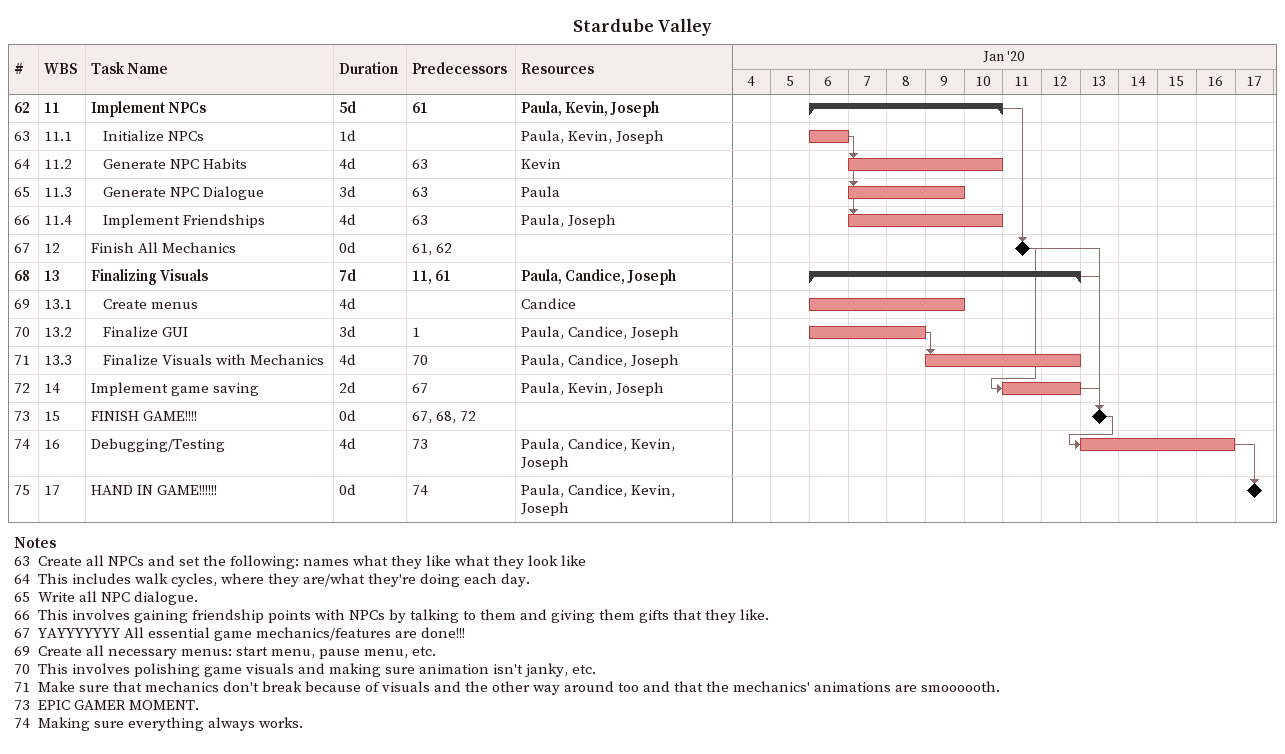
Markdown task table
Stardube Valley

| ID | WBS | Task | Duration | Start | Finish | Predecessors | Resources |
|---|---|---|---|---|---|---|---|
| 62 | 11 | **Implement NPCs** | 5d | 2020-01-06 | 2020-01-10 | 61 | Paula, Kevin, Joseph |
| 63 | 11.1 | Initialize NPCs | 1d | 2020-01-06 | 2020-01-06 |  | Paula, Kevin, Joseph |
| 64 | 11.2 | Generate NPC Habits | 4d | 2020-01-07 | 2020-01-10 | 63 | Kevin |
| 65 | 11.3 | Generate NPC Dialogue | 3d | 2020-01-07 | 2020-01-09 | 63 | Paula |
| 66 | 11.4 | Implement Friendships | 4d | 2020-01-07 | 2020-01-10 | 63 | Paula, Joseph |
| 67 | 12 | Finish All Mechanics | 0d | 2020-01-11 | 2020-01-11 | 61, 62 |  |
| 68 | 13 | **Finalizing Visuals** | 7d | 2020-01-06 | 2020-01-12 | 11, 61 | Paula, Candice, Joseph |
| 69 | 13.1 | Create menus | 4d | 2020-01-06 | 2020-01-09 |  | Candice |
| 70 | 13.2 | Finalize GUI | 3d | 2020-01-06 | 2020-01-08 | 1 | Paula, Candice, Joseph |
| 71 | 13.3 | Finalize Visuals with Mechanics | 4d | 2020-01-09 | 2020-01-12 | 70 | Paula, Candice, Joseph |
| 72 | 14 | Implement game saving | 2d | 2020-01-11 | 2020-01-12 | 67 | Paula, Kevin, Joseph |
| 73 | 15 | FINISH GAME!!!! | 0d | 2020-01-13 | 2020-01-13 | 67, 68, 72 |  |
| 74 | 16 | Debugging/Testing | 4d | 2020-01-13 | 2020-01-16 | 73 | Paula, Candice, Kevin, Joseph |
| 75 | 17 | HAND IN GAME!!!!!! | 0d | 2020-01-17 | 2020-01-17 | 74 | Paula, Candice, Kevin, Joseph |

Notes
- 63: Create all NPCs and set the following: names what they like what they look like
- 64: This includes walk cycles, where they are/what they're doing each day.
- 65: Write all NPC dialogue.
- 66: This involves gaining friendship points with NPCs by talking to them and giving them gifts that they like.
- 67: YAYYYYYYY All essential game mechanics/features are done!!!
- 69: Create all necessary menus: start menu, pause menu, etc.
- 70: This involves polishing game visuals and making sure animation isn't janky, etc.
- 71: Make sure that mechanics don't break because of visuals and the other way around too and that the mechanics' animations are smoooooth.
- 73: EPIC GAMER MOMENT.
- 74: Making sure everything always works.
